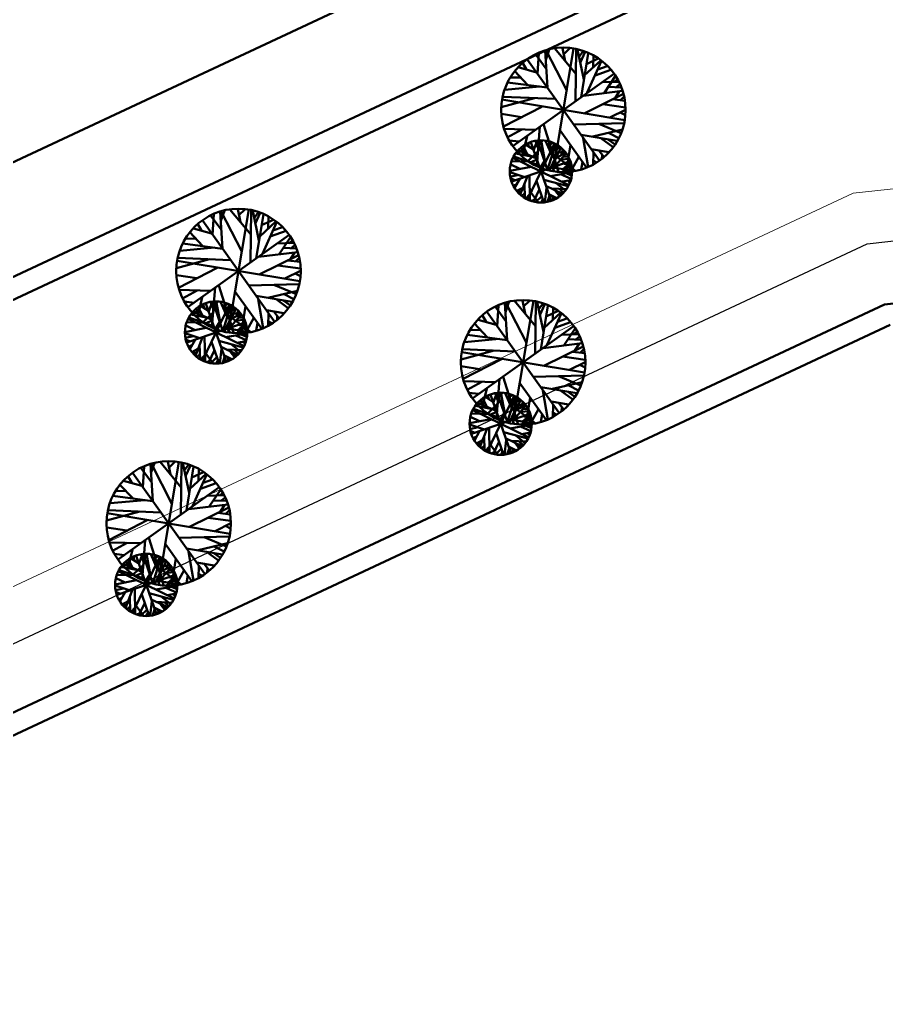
# Model space of a CAD drawing. Header units: millimetres. Extents: x 2046 to 14753, y 2361 to 29276.
# Drawn here: x 8678.1 to 8886.7, y 27513.6 to 27752.9 of the extents above; entities that cross this region are included whole.
import ezdxf

# ---------------------------------------------------------------- set-up
doc = ezdxf.new("R2010")
doc.units = ezdxf.units.MM
doc.layers.add('A.O. DUVAR', color=7, linetype='Continuous', lineweight=50)
doc.layers.add('TOPRAKLAMA', color=44, linetype='Continuous', lineweight=18)
doc.layers.add('aydınlatma', color=3, linetype='Continuous')

msp = doc.modelspace()

# ---------------------------------------------------------------- linework, layer by layer
at = {"layer": 'A.O. DUVAR'}
for p, q in [((10335.42, 27847.501), (8886.334, 27684.383)), ((7231.272, 27014.647), (8860.199, 27777.041)), ((7233.049, 27009.959), (8861.574, 27772.164)), ((8770.549, 27762.685), (8589.407, 27677.904)), ((8805.18, 27736.6), (8804.617, 27745.503)), ((8804.741, 27743.309), (8805.594, 27745.74)), ((8809.799, 27735.942), (8804.853, 27745.578)), ((8806.527, 27716.445), (8811.477, 27746.029)), ((8812.026, 27739.916), (8806.936, 27746.03)), ((8809.459, 27742.977), (8808.824, 27746.115)), ((8809.122, 27744.692), (8810.511, 27746.062)), ((8811.901, 27733.302), (8812.083, 27745.856)), ((8813.941, 27738.566), (8812.42, 27745.742)), ((8812.749, 27743.971), (8813.738, 27745.35)), ((8813.055, 27742.604), (8814.25, 27745.207)), ((8800.38, 27743.324), (8817.623, 27719.15)), ((8804.874, 27741.17), (8802.285, 27744.635)), ((8802.747, 27739.925), (8803.088, 27744.901)), ((8813.277, 27734.33), (8814.994, 27744.854)), ((8814.109, 27739.568), (8818.01, 27743.148)), ((8814.565, 27742.294), (8817.415, 27743.591)), ((8814.75, 27735.399), (8818.217, 27743.056)), ((8816.183, 27741.566), (8816.23, 27744.246)), ((8800.343, 27737.295), (8797.275, 27740.554)), ((8802.533, 27740.246), (8798.146, 27741.495)), ((8800.115, 27740.994), (8799.21, 27742.518)), ((8816.648, 27739.543), (8820.446, 27740.91)), ((8817.29, 27740.98), (8819.569, 27741.8)), ((8798.676, 27739.061), (8796.214, 27739.016)), ((8796.915, 27722.615), (8821.089, 27739.858)), ((8818.334, 27737.888), (8822.328, 27738.021)), ((8818.793, 27735.295), (8821.534, 27739.412)), ((8821.205, 27737.98), (8822.055, 27738.524)), ((8803.261, 27736.864), (8794.877, 27736.093)), ((8805.136, 27736.608), (8795.575, 27737.864)), ((8823.251, 27735.807), (8813.82, 27734.64)), ((8819.801, 27736.785), (8822.947, 27736.659)), ((8821.44, 27734.051), (8822.467, 27735.652)), ((8821.713, 27736.751), (8822.591, 27737.462)), ((8802.039, 27734.094), (8794.049, 27731.942)), ((8823.793, 27728.762), (8794.21, 27733.712)), ((8807.089, 27733.878), (8794.415, 27734.398)), ((8823.487, 27735.081), (8813.999, 27730.377)), ((8823.833, 27733.422), (8820.907, 27733.797)), ((8822.739, 27733.548), (8823.592, 27734.377)), ((8794.553, 27727.224), (8803.833, 27732.021)), ((8823.929, 27731.861), (8818.476, 27732.602)), ((8820.171, 27729.401), (8823.966, 27731.283)), ((8798.953, 27729.52), (8794.083, 27730.278)), ((8823.926, 27729.974), (8822.655, 27730.645)), ((8802.276, 27726.447), (8794.73, 27726.68)), ((8799.033, 27726.532), (8795.499, 27724.607)), ((8803.346, 27727.24), (8802.597, 27717.699)), ((8807.852, 27716.305), (8804.239, 27727.777)), ((8814.586, 27717.352), (8808.222, 27726.253)), ((8823.609, 27728.082), (8811.465, 27727.769)), ((8816.103, 27724.82), (8823.209, 27726.491)), ((8822.939, 27725.678), (8817.554, 27727.894)), ((8798.323, 27723.619), (8795.96, 27723.9)), ((8799.1, 27720), (8800.285, 27724.95)), ((8801.827, 27721.488), (8802.693, 27723.826)), ((8803.023, 27721.785), (8802.271, 27723.812)), ((8802.524, 27719.55), (8803.511, 27723.9)), ((8803.261, 27722.83), (8804.013, 27723.875)), ((8804.647, 27718.582), (8803.635, 27723.902)), ((8806.276, 27720.174), (8804.698, 27723.825)), ((8805.477, 27722.004), (8805.616, 27723.599)), ((8821.953, 27723.784), (8813.272, 27725.236)), ((8814.961, 27717.46), (8813.768, 27724.467)), ((8820.989, 27722.286), (8818.047, 27724.437)), ((8821.5, 27722.944), (8819.904, 27724.069)), ((8822.334, 27724.463), (8819.991, 27725.656)), ((8802.504, 27719.559), (8798.096, 27721.512)), ((8799.575, 27722.037), (8798.17, 27720.842)), ((8799.752, 27721.649), (8798.565, 27721.974)), ((8800.303, 27720.566), (8799.291, 27722.562)), ((8801.769, 27721.672), (8799.842, 27722.891)), ((8800.324, 27709.692), (8806.876, 27723.183)), ((8802.827, 27721.207), (8800.48, 27718.911)), ((8800.715, 27722.373), (8800.496, 27723.231)), ((8801.172, 27723.452), (8806.029, 27709.423)), ((8803.032, 27723.232), (8805.204, 27716.748)), ((8805.282, 27717.019), (8807.142, 27723.014)), ((8805.558, 27722.874), (8806.417, 27723.335)), ((8806.088, 27717.317), (8808.397, 27722.123)), ((8807.004, 27719.255), (8807.288, 27722.912)), ((8807.15, 27721.317), (8808.09, 27722.397)), ((8807.195, 27722.016), (8807.865, 27722.538)), ((8807.83, 27720.956), (8809.38, 27721.175)), ((8808.503, 27720.378), (8808.904, 27721.657)), ((8810.724, 27722.803), (8809.668, 27716.229)), ((8819.94, 27721.089), (8815.73, 27721.793)), ((8818.719, 27719.92), (8817.631, 27721.418)), ((8800.664, 27718.791), (8796.528, 27718.887)), ((8796.585, 27714.009), (8810.615, 27718.866)), ((8810.345, 27713.162), (8796.855, 27719.713)), ((8803.056, 27717.975), (8797.05, 27720.013)), ((8801.641, 27719.947), (8797.511, 27720.761)), ((8802.693, 27719.341), (8801.007, 27718.594)), ((8804.454, 27718.932), (8803.428, 27717.331)), ((8806.876, 27719.271), (8805.638, 27716.675)), ((8806.945, 27717.622), (8809.689, 27720.805)), ((8811.916, 27716.597), (8807.155, 27720.139)), ((8807.226, 27719.712), (8809.603, 27720.879)), ((8808.441, 27719.342), (8810.455, 27719.461)), ((8808.951, 27719.941), (8810.16, 27720.012)), ((8812.701, 27719.955), (8810.713, 27716.341)), ((8816.185, 27718.113), (8816.226, 27721.024)), ((8817.069, 27718.595), (8816.214, 27719.081)), ((8818.316, 27720.445), (8818.288, 27719.478)), ((8796.103, 27716.553), (8801.232, 27717.543)), ((8798.538, 27717.033), (8796.309, 27718.084)), ((8806.137, 27717.793), (8806.887, 27716.409)), ((8811.08, 27716.618), (8806.392, 27717.389)), ((8809.827, 27717.175), (8808.512, 27716.251)), ((8808.869, 27717.001), (8810.766, 27718.589)), ((8809.016, 27718.31), (8810.95, 27717.81)), ((8809.563, 27717.574), (8811.055, 27717.069)), ((8809.963, 27716.031), (8810.682, 27716.654)), ((8810.406, 27717.949), (8810.89, 27718.09)), ((8810.476, 27717.287), (8810.997, 27717.505)), ((8813.6, 27718.66), (8813.259, 27716.887)), ((8799.698, 27715.09), (8796.111, 27716.267)), ((8798.154, 27715.588), (8796.187, 27715.164)), ((8797.402, 27714.292), (8796.309, 27714.76)), ((8797.264, 27712.446), (8798.531, 27714.653)), ((8800.323, 27715.319), (8798.616, 27710.848)), ((8800.94, 27709.438), (8800.827, 27715.451)), ((8804.318, 27708.989), (8802.522, 27714.157)), ((8810.161, 27712.862), (8804.292, 27714.426)), ((8811.09, 27716.236), (8805.875, 27715.319)), ((8810.848, 27714.629), (8808.337, 27715.755)), ((8808.698, 27713.98), (8810.784, 27714.347)), ((8811.023, 27715.391), (8809.672, 27715.984)), ((8810.58, 27713.725), (8810.065, 27714.226)), ((8810.515, 27715.606), (8811.042, 27715.884)), ((8797.779, 27713.356), (8796.937, 27712.981)), ((8799.222, 27712.498), (8797.772, 27711.729)), ((8798.895, 27711.623), (8797.98, 27711.502)), ((8799.606, 27713.441), (8799.733, 27710.024)), ((8803.235, 27712.149), (8801.801, 27709.145)), ((8804.513, 27708.988), (8804.93, 27712.517)), ((8808.76, 27711.034), (8804.801, 27712.956)), ((8806.1, 27712.357), (8809.744, 27712.155)), ((8808.086, 27710.452), (8806.978, 27711.899)), ((8809.5, 27711.803), (8807.23, 27713.627)), ((8809.039, 27711.306), (8808.083, 27712.209)), ((8799.681, 27711.178), (8798.963, 27710.555)), ((8800.891, 27710.998), (8799.93, 27709.928)), ((8800.328, 27710.394), (8800.492, 27709.624)), ((8802.931, 27709.004), (8801.147, 27711.375)), ((8802.01, 27709.576), (8801.249, 27709.319)), ((8803.781, 27710.504), (8802.318, 27709.051)), ((8804.03, 27709.756), (8803.616, 27708.954)), ((8805.193, 27709.128), (8805.623, 27710.519)), ((8805.684, 27709.235), (8805.343, 27709.589)), ((8807.414, 27710.025), (8805.494, 27710.958)), ((8806.663, 27709.637), (8806.352, 27710.509)), ((8806.544, 27709.946), (8806.394, 27709.486)), ((8808.424, 27710.695), (8807.817, 27711.46)), ((8726.485, 27704.528), (8727.338, 27706.959)), ((8731.543, 27697.16), (8726.597, 27706.797)), ((8728.271, 27677.664), (8733.221, 27707.247)), ((8733.77, 27701.135), (8728.68, 27707.249)), ((8731.203, 27704.196), (8730.568, 27707.333)), ((8730.865, 27705.911), (8732.255, 27707.28)), ((8733.644, 27694.521), (8733.826, 27707.074)), ((8735.685, 27699.785), (8734.164, 27706.961)), ((8722.124, 27704.542), (8739.367, 27680.369)), ((8726.617, 27702.389), (8724.029, 27705.854)), ((8724.49, 27701.143), (8724.832, 27706.12)), ((8726.924, 27697.819), (8726.361, 27706.722)), ((8734.493, 27705.19), (8735.482, 27706.568)), ((8734.799, 27703.823), (8735.993, 27706.426)), ((8735.021, 27695.549), (8736.737, 27706.072)), ((8736.309, 27703.513), (8739.159, 27704.809)), ((8737.927, 27702.784), (8737.974, 27705.465)), ((8724.277, 27701.465), (8719.89, 27702.714)), ((8721.859, 27702.213), (8720.954, 27703.737)), ((8735.853, 27700.786), (8739.754, 27704.366)), ((8736.494, 27696.618), (8739.961, 27704.275)), ((8738.392, 27700.762), (8742.19, 27702.128)), ((8739.034, 27702.199), (8741.313, 27703.019)), ((8720.42, 27700.28), (8717.958, 27700.234)), ((8718.659, 27683.834), (8742.832, 27701.077)), ((8722.087, 27698.514), (8719.019, 27701.773)), ((8740.537, 27696.513), (8743.278, 27700.631)), ((8742.949, 27699.199), (8743.799, 27699.743)), ((8725.005, 27698.083), (8716.621, 27697.312)), ((8726.88, 27697.826), (8717.319, 27699.083)), ((8740.078, 27699.107), (8744.071, 27699.24)), ((8741.545, 27698.004), (8744.691, 27697.877)), ((8743.457, 27697.969), (8744.335, 27698.681)), ((8723.783, 27695.313), (8715.793, 27693.161)), ((8745.537, 27689.98), (8715.954, 27694.931)), ((8728.833, 27695.097), (8716.159, 27695.616)), ((8744.995, 27697.026), (8735.564, 27695.858)), ((8745.23, 27696.3), (8735.743, 27691.596)), ((8745.577, 27694.64), (8742.651, 27695.016)), ((8743.184, 27695.27), (8744.211, 27696.871)), ((8744.483, 27694.766), (8745.336, 27695.596)), ((8716.297, 27688.443), (8725.577, 27693.239)), ((8745.673, 27693.08), (8740.22, 27693.821)), ((8741.915, 27690.62), (8745.71, 27692.502)), ((8720.697, 27690.738), (8715.827, 27691.496)), ((8745.67, 27691.193), (8744.399, 27691.863)), ((8724.02, 27687.666), (8716.474, 27687.899)), ((8720.777, 27687.751), (8717.242, 27685.825)), ((8725.09, 27688.459), (8724.341, 27678.917)), ((8729.596, 27677.523), (8725.983, 27688.996)), ((8745.353, 27689.301), (8733.209, 27688.988)), ((8737.847, 27686.038), (8744.953, 27687.709)), ((8744.683, 27686.896), (8739.298, 27689.113)), ((8720.844, 27681.218), (8722.029, 27686.168)), ((8736.33, 27678.57), (8729.966, 27687.471)), ((8743.697, 27685.002), (8735.016, 27686.455)), ((8736.705, 27678.679), (8735.512, 27685.685)), ((8742.732, 27683.505), (8739.791, 27685.656)), ((8743.244, 27684.163), (8741.648, 27685.288)), ((8744.078, 27685.682), (8741.735, 27686.875)), ((8796.826, 27655.688), (8801.776, 27685.271)), ((8802.325, 27679.159), (8797.235, 27685.273)), ((8799.758, 27682.219), (8799.123, 27685.357)), ((8799.421, 27683.935), (8800.81, 27685.304)), ((8886.334, 27684.383), (7265.051, 26925.567)), ((8720.067, 27684.838), (8717.704, 27685.119)), ((8721.319, 27683.255), (8719.914, 27682.061)), ((8721.496, 27682.867), (8720.309, 27683.193)), ((8722.046, 27681.785), (8721.035, 27683.781)), ((8723.513, 27682.891), (8721.586, 27684.109)), ((8722.068, 27670.911), (8728.62, 27684.401)), ((8722.459, 27683.591), (8722.24, 27684.45)), ((8722.915, 27684.671), (8727.773, 27670.641)), ((8723.57, 27682.706), (8724.437, 27685.045)), ((8724.767, 27683.004), (8724.014, 27685.031)), ((8724.268, 27680.768), (8725.255, 27685.118)), ((8724.776, 27684.45), (8726.948, 27677.966)), ((8725.005, 27684.048), (8725.757, 27685.094)), ((8726.391, 27679.8), (8725.379, 27685.121)), ((8728.02, 27681.392), (8726.442, 27685.043)), ((8727.026, 27678.237), (8728.886, 27684.233)), ((8727.221, 27683.223), (8727.36, 27684.817)), ((8727.301, 27684.093), (8728.161, 27684.554)), ((8727.831, 27678.536), (8730.141, 27683.341)), ((8728.748, 27680.474), (8729.032, 27684.131)), ((8728.893, 27682.536), (8729.834, 27683.616)), ((8728.939, 27683.235), (8729.609, 27683.757)), ((8730.247, 27681.596), (8730.648, 27682.875)), ((8732.468, 27684.021), (8731.412, 27677.448)), ((8741.684, 27682.307), (8737.474, 27683.012)), ((8795.173, 27680.413), (8792.584, 27683.877)), ((8793.046, 27679.167), (8793.387, 27684.144)), ((8795.479, 27675.843), (8794.916, 27684.746)), ((8795.04, 27682.551), (8795.893, 27684.983)), ((8800.098, 27675.184), (8795.152, 27684.821)), ((8802.199, 27672.545), (8802.382, 27685.098)), ((8804.24, 27677.809), (8802.719, 27684.984)), ((8803.048, 27683.213), (8804.037, 27684.592)), ((8803.354, 27681.847), (8804.549, 27684.45)), ((8803.576, 27673.573), (8805.293, 27684.096)), ((8806.482, 27680.808), (8806.529, 27683.489)), ((8732.089, 27674.38), (8718.599, 27680.932)), ((8724.799, 27679.193), (8718.794, 27681.232)), ((8723.385, 27681.166), (8719.255, 27681.98)), ((8724.248, 27680.778), (8719.84, 27682.731)), ((8724.571, 27682.425), (8722.224, 27680.13)), ((8724.437, 27680.56), (8722.751, 27679.813)), ((8728.619, 27680.489), (8727.382, 27677.894)), ((8728.689, 27678.841), (8731.433, 27682.024)), ((8733.66, 27677.816), (8728.899, 27681.358)), ((8728.97, 27680.931), (8731.347, 27682.097)), ((8729.574, 27682.174), (8731.124, 27682.394)), ((8730.184, 27680.561), (8732.199, 27680.68)), ((8730.695, 27681.159), (8731.904, 27681.231)), ((8734.445, 27681.173), (8732.457, 27677.559)), ((8737.929, 27679.332), (8737.97, 27682.242)), ((8740.463, 27681.139), (8739.375, 27682.637)), ((8740.06, 27681.664), (8740.032, 27680.696)), ((8792.832, 27679.489), (8788.445, 27680.738)), ((8790.414, 27680.237), (8789.509, 27681.761)), ((8790.679, 27682.566), (8807.922, 27658.393)), ((8804.408, 27678.81), (8808.309, 27682.39)), ((8804.864, 27681.537), (8807.714, 27682.833)), ((8805.049, 27674.642), (8808.516, 27682.298)), ((8807.589, 27680.223), (8809.868, 27681.043)), ((7266.829, 26920.878), (8887.71, 27679.506)), ((8887.71, 27679.506), (7266.829, 26920.878)), ((8717.847, 27677.772), (8722.976, 27678.762)), ((8720.282, 27678.251), (8718.053, 27679.303)), ((8722.408, 27680.01), (8718.271, 27680.106)), ((8718.329, 27675.228), (8732.359, 27680.085)), ((8726.198, 27680.151), (8725.172, 27678.55)), ((8727.881, 27679.011), (8728.631, 27677.628)), ((8732.824, 27677.836), (8728.135, 27678.608)), ((8731.571, 27678.394), (8730.256, 27677.47)), ((8730.613, 27678.22), (8732.509, 27679.808)), ((8730.76, 27679.529), (8732.694, 27679.028)), ((8731.307, 27678.792), (8732.799, 27678.288)), ((8732.149, 27679.167), (8732.634, 27679.308)), ((8732.22, 27678.506), (8732.741, 27678.723)), ((8735.344, 27679.879), (8735.003, 27678.106)), ((8738.813, 27679.813), (8737.957, 27680.3)), ((8788.975, 27678.304), (8786.513, 27678.258)), ((8787.214, 27661.858), (8811.388, 27679.101)), ((8790.642, 27676.538), (8787.574, 27679.797)), ((8806.947, 27678.786), (8810.745, 27680.152)), ((8809.092, 27674.537), (8811.833, 27678.655)), ((8721.442, 27676.308), (8717.855, 27677.486)), ((8719.898, 27676.807), (8717.931, 27676.383)), ((8719.146, 27675.51), (8718.053, 27675.979)), ((8719.008, 27673.664), (8720.275, 27675.871)), ((8722.067, 27676.538), (8720.36, 27672.067)), ((8722.684, 27670.656), (8722.571, 27676.669)), ((8732.834, 27677.455), (8727.619, 27676.538)), ((8732.592, 27675.848), (8730.081, 27676.973)), ((8732.766, 27676.61), (8731.416, 27677.203)), ((8731.707, 27677.25), (8732.426, 27677.873)), ((8732.259, 27676.825), (8732.785, 27677.102)), ((8793.56, 27676.107), (8785.176, 27675.336)), ((8795.435, 27675.85), (8785.874, 27677.107)), ((8808.633, 27677.131), (8812.627, 27677.263)), ((8810.1, 27676.027), (8813.246, 27675.901)), ((8811.504, 27677.222), (8812.354, 27677.767)), ((8812.012, 27675.993), (8812.89, 27676.705)), ((8719.523, 27674.574), (8718.681, 27674.2)), ((8720.966, 27673.717), (8719.516, 27672.947)), ((8721.35, 27674.659), (8721.476, 27671.243)), ((8724.979, 27673.367), (8723.545, 27670.364)), ((8726.062, 27670.208), (8724.266, 27675.376)), ((8731.905, 27674.08), (8726.036, 27675.645)), ((8726.257, 27670.207), (8726.674, 27673.736)), ((8730.504, 27672.252), (8726.545, 27674.175)), ((8727.844, 27673.575), (8731.488, 27673.373)), ((8731.244, 27673.022), (8728.974, 27674.845)), ((8730.782, 27672.525), (8729.827, 27673.428)), ((8730.442, 27675.198), (8732.528, 27675.565)), ((8732.324, 27674.943), (8731.809, 27675.444)), ((8792.338, 27673.337), (8784.348, 27671.184)), ((8797.388, 27673.121), (8784.714, 27673.64)), ((8813.55, 27675.05), (8804.119, 27673.882)), ((8813.785, 27674.324), (8804.298, 27669.619)), ((8811.739, 27673.293), (8812.766, 27674.895)), ((8813.038, 27672.79), (8813.891, 27673.62)), ((8720.638, 27672.841), (8719.724, 27672.721)), ((8721.425, 27672.396), (8720.707, 27671.773)), ((8722.634, 27672.217), (8721.674, 27671.147)), ((8722.072, 27671.612), (8722.236, 27670.842)), ((8724.675, 27670.223), (8722.891, 27672.594)), ((8725.525, 27671.722), (8724.061, 27670.27)), ((8725.774, 27670.975), (8725.359, 27670.172)), ((8726.937, 27670.347), (8727.367, 27671.737)), ((8729.158, 27671.244), (8727.238, 27672.176)), ((8728.407, 27670.856), (8728.096, 27671.728)), ((8728.288, 27671.165), (8728.137, 27670.705)), ((8729.829, 27671.67), (8728.722, 27673.117)), ((8730.168, 27671.914), (8729.561, 27672.679)), ((8814.092, 27668.004), (8784.509, 27672.954)), ((8784.852, 27666.467), (8794.132, 27671.263)), ((8814.228, 27671.104), (8808.775, 27671.845)), ((8814.132, 27672.664), (8811.206, 27673.04)), ((8723.754, 27670.795), (8722.993, 27670.538)), ((8727.428, 27670.453), (8727.087, 27670.807)), ((8789.252, 27668.762), (8784.382, 27669.52)), ((8810.47, 27668.644), (8814.265, 27670.526)), ((8814.225, 27669.217), (8812.954, 27669.887)), ((8793.645, 27666.483), (8792.896, 27656.941)), ((8798.151, 27655.547), (8794.538, 27667.02)), ((8813.908, 27667.325), (8801.764, 27667.012)), ((8813.238, 27664.92), (8807.853, 27667.137)), ((8792.575, 27665.689), (8785.029, 27665.922)), ((8789.332, 27665.774), (8785.797, 27663.849)), ((8789.399, 27659.242), (8790.584, 27664.192)), ((8804.885, 27656.594), (8798.521, 27665.495)), ((8812.252, 27663.026), (8803.571, 27664.479)), ((8805.26, 27656.703), (8804.067, 27663.709)), ((8806.402, 27664.062), (8813.508, 27665.733)), ((8812.633, 27663.706), (8810.29, 27664.899)), ((8788.622, 27662.862), (8786.259, 27663.143)), ((8790.602, 27659.808), (8789.59, 27661.805)), ((8792.068, 27660.915), (8790.141, 27662.133)), ((8790.623, 27648.935), (8797.175, 27662.425)), ((8791.014, 27661.615), (8790.795, 27662.474)), ((8791.471, 27662.695), (8796.328, 27648.665)), ((8792.126, 27660.73), (8792.992, 27663.069)), ((8793.322, 27661.027), (8792.569, 27663.055)), ((8792.823, 27658.792), (8793.81, 27663.142)), ((8793.331, 27662.474), (8795.503, 27655.99)), ((8793.56, 27662.072), (8794.312, 27663.118)), ((8794.946, 27657.824), (8793.934, 27663.145)), ((8796.575, 27659.416), (8794.997, 27663.067)), ((8795.581, 27656.261), (8797.441, 27662.257)), ((8795.776, 27661.246), (8795.915, 27662.841)), ((8795.856, 27662.117), (8796.716, 27662.577)), ((8796.387, 27656.56), (8798.696, 27661.365)), ((8797.303, 27658.498), (8797.587, 27662.155)), ((8797.448, 27660.56), (8798.389, 27661.64)), ((8797.494, 27661.259), (8798.164, 27661.78)), ((8801.023, 27662.045), (8799.967, 27655.472)), ((8811.288, 27661.529), (8808.346, 27663.68)), ((8811.799, 27662.187), (8810.203, 27663.312)), ((8800.644, 27652.404), (8787.154, 27658.956)), ((8793.355, 27657.217), (8787.349, 27659.256)), ((8791.94, 27659.19), (8787.81, 27660.004)), ((8792.803, 27658.802), (8788.395, 27660.755)), ((8789.874, 27661.279), (8788.469, 27660.084)), ((8790.051, 27660.891), (8788.864, 27661.217)), ((8793.126, 27660.449), (8790.779, 27658.153)), ((8797.244, 27656.865), (8799.988, 27660.048)), ((8802.215, 27655.839), (8797.454, 27659.382)), ((8797.525, 27658.955), (8799.902, 27660.121)), ((8798.129, 27660.198), (8799.679, 27660.417)), ((8798.802, 27659.62), (8799.203, 27660.899)), ((8799.25, 27659.183), (8800.459, 27659.254)), ((8803, 27659.197), (8801.012, 27655.583)), ((8810.239, 27660.331), (8806.029, 27661.036)), ((8806.484, 27657.356), (8806.525, 27660.266)), ((8809.018, 27659.163), (8807.93, 27660.66)), ((8808.615, 27659.688), (8808.587, 27658.72)), ((8786.402, 27655.796), (8791.531, 27656.786)), ((8788.837, 27656.275), (8786.608, 27657.326)), ((8790.963, 27658.034), (8786.827, 27658.13)), ((8786.884, 27653.251), (8800.914, 27658.109)), ((8792.992, 27658.584), (8791.306, 27657.836)), ((8794.753, 27658.175), (8793.727, 27656.573)), ((8797.175, 27658.513), (8795.937, 27655.917)), ((8796.436, 27657.035), (8797.186, 27655.651)), ((8801.379, 27655.86), (8796.69, 27656.632)), ((8798.739, 27658.584), (8800.754, 27658.704)), ((8799.168, 27656.244), (8801.065, 27657.832)), ((8799.315, 27657.552), (8801.249, 27657.052)), ((8799.862, 27656.816), (8801.354, 27656.311)), ((8800.705, 27657.191), (8801.189, 27657.332)), ((8800.775, 27656.53), (8801.296, 27656.747)), ((8803.899, 27657.903), (8803.558, 27656.13)), ((8807.368, 27657.837), (8806.513, 27658.324)), ((8789.997, 27654.332), (8786.41, 27655.51)), ((8788.453, 27654.831), (8786.486, 27654.407)), ((8790.622, 27654.562), (8788.915, 27650.091)), ((8791.239, 27648.68), (8791.126, 27654.693)), ((8801.389, 27655.479), (8796.174, 27654.562)), ((8801.147, 27653.872), (8798.636, 27654.997)), ((8800.126, 27656.418), (8798.811, 27655.494)), ((8801.322, 27654.634), (8799.971, 27655.227)), ((8800.262, 27655.273), (8800.981, 27655.897)), ((8800.814, 27654.849), (8801.341, 27655.126)), ((8787.701, 27653.534), (8786.608, 27654.002)), ((8788.078, 27652.598), (8787.236, 27652.224)), ((8787.563, 27651.688), (8788.83, 27653.895)), ((8789.521, 27651.741), (8788.071, 27650.971)), ((8789.905, 27652.683), (8790.032, 27649.267)), ((8794.617, 27648.231), (8792.821, 27653.399)), ((8800.46, 27652.104), (8794.591, 27653.669)), ((8794.812, 27648.231), (8795.229, 27651.76)), ((8799.059, 27650.276), (8795.1, 27652.199)), ((8799.799, 27651.045), (8797.529, 27652.869)), ((8798.997, 27653.222), (8801.083, 27653.589)), ((8800.879, 27652.967), (8800.364, 27653.468)), ((8789.193, 27650.865), (8788.279, 27650.745)), ((8789.98, 27650.42), (8789.262, 27649.797)), ((8791.19, 27650.241), (8790.229, 27649.17)), ((8790.627, 27649.636), (8790.791, 27648.866)), ((8793.23, 27648.246), (8791.446, 27650.618)), ((8793.534, 27651.391), (8792.1, 27648.388)), ((8794.08, 27649.746), (8792.616, 27648.293)), ((8795.492, 27648.371), (8795.922, 27649.761)), ((8797.713, 27649.268), (8795.793, 27650.2)), ((8796.399, 27651.599), (8800.043, 27651.397)), ((8796.962, 27648.88), (8796.651, 27649.752)), ((8798.385, 27649.694), (8797.277, 27651.141)), ((8798.723, 27649.938), (8798.116, 27650.703)), ((8799.338, 27650.548), (8798.382, 27651.452)), ((8792.309, 27648.819), (8791.548, 27648.561)), ((8794.329, 27648.998), (8793.915, 27648.196)), ((8795.983, 27648.477), (8795.642, 27648.831)), ((8796.843, 27649.189), (8796.693, 27648.728)), ((8709.802, 27641.631), (8707.214, 27645.096)), ((8707.675, 27640.386), (8708.017, 27645.362)), ((8710.108, 27637.061), (8709.546, 27645.964)), ((8709.669, 27643.77), (8710.522, 27646.201)), ((8714.728, 27636.403), (8709.781, 27646.039)), ((8711.455, 27616.907), (8716.406, 27646.49)), ((8716.954, 27640.377), (8711.865, 27646.491)), ((8714.388, 27643.438), (8713.753, 27646.576)), ((8714.05, 27645.153), (8715.439, 27646.523)), ((8716.829, 27633.763), (8717.011, 27646.317)), ((8718.87, 27639.027), (8717.349, 27646.203)), ((8717.677, 27644.432), (8718.667, 27645.811)), ((8717.984, 27643.065), (8719.178, 27645.668)), ((8718.206, 27634.791), (8719.922, 27645.315)), ((8721.112, 27642.027), (8721.159, 27644.707)), ((8705.043, 27641.455), (8704.138, 27642.98)), ((8705.309, 27643.785), (8722.552, 27619.611)), ((8719.038, 27640.029), (8722.938, 27643.609)), ((8719.494, 27642.755), (8722.343, 27644.052)), ((8719.679, 27635.86), (8723.146, 27643.517)), ((8722.219, 27641.441), (8724.498, 27642.261)), ((8701.844, 27623.076), (8726.017, 27640.32)), ((8705.272, 27637.756), (8702.203, 27641.015)), ((8707.461, 27640.707), (8703.075, 27641.956)), ((8721.577, 27640.004), (8725.375, 27641.371)), ((8723.721, 27635.756), (8726.463, 27639.873)), ((8710.065, 27637.069), (8700.504, 27638.325)), ((8703.604, 27639.522), (8701.143, 27639.477)), ((8723.263, 27638.349), (8727.256, 27638.482)), ((8726.134, 27638.441), (8726.983, 27638.985)), ((8726.642, 27637.212), (8727.52, 27637.923)), ((8708.189, 27637.325), (8699.806, 27636.554)), ((8728.18, 27636.268), (8718.748, 27635.101)), ((8728.415, 27635.542), (8718.927, 27630.838)), ((8724.729, 27637.246), (8727.876, 27637.12)), ((8726.369, 27634.512), (8727.395, 27636.114)), ((8706.967, 27634.555), (8698.977, 27632.403)), ((8728.722, 27629.223), (8699.139, 27634.173)), ((8712.018, 27634.339), (8699.344, 27634.859)), ((8728.858, 27632.322), (8723.405, 27633.063)), ((8728.762, 27633.883), (8725.835, 27634.258)), ((8727.668, 27634.009), (8728.52, 27634.838)), ((8703.882, 27629.981), (8699.011, 27630.739)), ((8699.482, 27627.685), (8708.762, 27632.482)), ((8725.1, 27629.862), (8728.895, 27631.744)), ((8728.854, 27630.435), (8727.583, 27631.106)), ((8712.78, 27616.766), (8709.167, 27628.238)), ((8728.538, 27628.543), (8716.394, 27628.23)), ((8727.868, 27626.139), (8722.483, 27628.355)), ((8707.205, 27626.908), (8699.659, 27627.141)), ((8703.962, 27626.993), (8700.427, 27625.068)), ((8704.029, 27620.461), (8705.214, 27625.411)), ((8708.274, 27627.701), (8707.525, 27618.16)), ((8719.514, 27617.813), (8713.151, 27626.714)), ((8726.882, 27624.245), (8718.201, 27625.697)), ((8721.032, 27625.281), (8728.138, 27626.952)), ((8727.263, 27624.924), (8724.919, 27626.117)), ((8703.251, 27624.08), (8700.889, 27624.361)), ((8705.231, 27621.027), (8704.219, 27623.024)), ((8706.698, 27622.133), (8704.77, 27623.352)), ((8705.253, 27610.153), (8711.804, 27623.644)), ((8705.644, 27622.834), (8705.425, 27623.692)), ((8706.1, 27623.913), (8710.957, 27609.884)), ((8706.755, 27621.949), (8707.622, 27624.288)), ((8707.951, 27622.246), (8707.199, 27624.273)), ((8707.453, 27620.011), (8708.44, 27624.361)), ((8707.96, 27623.693), (8710.133, 27617.209)), ((8708.189, 27623.291), (8708.942, 27624.336)), ((8709.575, 27619.043), (8708.564, 27624.363)), ((8711.205, 27620.635), (8709.627, 27624.286)), ((8710.211, 27617.48), (8712.071, 27623.475)), ((8710.406, 27622.465), (8710.544, 27624.06)), ((8710.486, 27623.336), (8711.346, 27623.796)), ((8711.933, 27619.717), (8712.217, 27623.373)), ((8715.652, 27623.264), (8714.597, 27616.691)), ((8719.889, 27617.921), (8718.697, 27624.928)), ((8725.917, 27622.747), (8722.975, 27624.898)), ((8726.429, 27623.405), (8724.832, 27624.53)), ((8706.57, 27620.408), (8702.44, 27621.222)), ((8707.433, 27620.02), (8703.024, 27621.973)), ((8704.503, 27622.498), (8703.099, 27621.303)), ((8704.681, 27622.11), (8703.493, 27622.435)), ((8707.755, 27621.668), (8705.408, 27619.372)), ((8711.016, 27617.779), (8713.325, 27622.584)), ((8711.873, 27618.083), (8714.618, 27621.266)), ((8712.078, 27621.778), (8713.018, 27622.858)), ((8712.124, 27622.477), (8712.793, 27622.999)), ((8712.155, 27620.173), (8714.531, 27621.34)), ((8712.758, 27621.417), (8714.308, 27621.636)), ((8713.432, 27620.839), (8713.833, 27622.118)), ((8724.869, 27621.55), (8720.659, 27622.254)), ((8721.114, 27618.574), (8721.155, 27621.485)), ((8723.647, 27620.381), (8722.559, 27621.879)), ((8723.244, 27620.906), (8723.216, 27619.939)), ((8703.466, 27617.494), (8701.237, 27618.545)), ((8705.592, 27619.252), (8701.456, 27619.348)), ((8701.514, 27614.47), (8715.543, 27619.327)), ((8715.274, 27613.623), (8701.783, 27620.174)), ((8707.984, 27618.436), (8701.978, 27620.474)), ((8707.622, 27619.803), (8705.935, 27619.055)), ((8709.383, 27619.393), (8708.356, 27617.792)), ((8711.804, 27619.732), (8710.567, 27617.136)), ((8711.066, 27618.254), (8711.816, 27616.87)), ((8716.845, 27617.058), (8712.083, 27620.6)), ((8713.369, 27619.803), (8715.384, 27619.922)), ((8713.798, 27617.462), (8715.694, 27619.05)), ((8713.88, 27620.402), (8715.089, 27620.473)), ((8713.944, 27618.771), (8715.878, 27618.271)), ((8715.334, 27618.41), (8715.818, 27618.551)), ((8717.63, 27620.416), (8715.642, 27616.802)), ((8718.528, 27619.121), (8718.187, 27617.348)), ((8721.998, 27619.056), (8721.142, 27619.542)), ((8701.032, 27617.014), (8706.16, 27618.004)), ((8704.626, 27615.551), (8701.04, 27616.728)), ((8703.083, 27616.049), (8701.116, 27615.625)), ((8705.868, 27609.899), (8705.756, 27615.912)), ((8716.019, 27616.697), (8710.804, 27615.78)), ((8716.009, 27617.079), (8711.32, 27617.85)), ((8715.777, 27615.09), (8713.266, 27616.216)), ((8714.755, 27617.636), (8713.441, 27616.712)), ((8714.492, 27618.035), (8715.983, 27617.53)), ((8715.951, 27615.852), (8714.6, 27616.445)), ((8714.892, 27616.492), (8715.61, 27617.115)), ((8715.404, 27617.748), (8715.926, 27617.966)), ((8715.444, 27616.067), (8715.97, 27616.345)), ((8702.331, 27614.753), (8701.237, 27615.221)), ((8702.708, 27613.817), (8701.865, 27613.442)), ((8702.193, 27612.907), (8703.46, 27615.114)), ((8705.251, 27615.78), (8703.545, 27611.309)), ((8704.535, 27613.902), (8704.661, 27610.485)), ((8709.246, 27609.45), (8707.451, 27614.618)), ((8715.09, 27613.323), (8709.221, 27614.887)), ((8714.429, 27612.264), (8712.159, 27614.088)), ((8713.627, 27614.441), (8715.713, 27614.808)), ((8715.509, 27614.186), (8714.994, 27614.687)), ((8704.151, 27612.96), (8702.7, 27612.19)), ((8703.823, 27612.084), (8702.909, 27611.963)), ((8704.61, 27611.639), (8703.891, 27611.016)), ((8705.819, 27611.459), (8704.859, 27610.389)), ((8707.859, 27609.465), (8706.076, 27611.836)), ((8708.164, 27612.61), (8706.729, 27609.606)), ((8709.441, 27609.449), (8709.859, 27612.978)), ((8713.688, 27611.495), (8709.73, 27613.417)), ((8712.342, 27610.486), (8710.422, 27611.419)), ((8711.029, 27612.818), (8714.673, 27612.616)), ((8713.014, 27610.913), (8711.907, 27612.36)), ((8713.352, 27611.156), (8712.746, 27611.921)), ((8713.967, 27611.767), (8713.011, 27612.67)), ((8705.256, 27610.855), (8705.421, 27610.085)), ((8706.939, 27610.038), (8706.178, 27609.78)), ((8708.71, 27610.965), (8707.246, 27609.512)), ((8708.958, 27610.217), (8708.544, 27609.415)), ((8710.121, 27609.59), (8710.552, 27610.98)), ((8710.613, 27609.696), (8710.271, 27610.05)), ((8711.591, 27610.099), (8711.281, 27610.97)), ((8711.472, 27610.407), (8711.322, 27609.947))]:
    msp.add_line(p, q, dxfattribs=at)
for centre, radius in [((8809.002, 27731.237), 14.997), ((8803.6, 27716.438), 7.499), ((8730.746, 27692.456), 14.997), ((8799.301, 27670.479), 14.997), ((8725.344, 27677.656), 7.499), ((8793.899, 27655.68), 7.499), ((8713.93, 27631.698), 14.997), ((8708.529, 27616.899), 7.499)]:
    msp.add_circle(centre, radius, dxfattribs=at)
at = {"layer": 'aydınlatma'}
msp.add_lwpolyline([(8089.623, 27328.057), (8882.208, 27699.013), (9022.406, 27714.795)], dxfattribs=at)
at = {"layer": 'TOPRAKLAMA'}
msp.add_lwpolyline([(8089.754, 27341.919), (8878.769, 27711.205), (10298.885, 27864.424), (9861.335, 28505.112), (9593.381, 28437.617), (8831.634, 28527.025), (7957.776, 28302.2)], dxfattribs=at)

doc.saveas('drawing.dxf')
